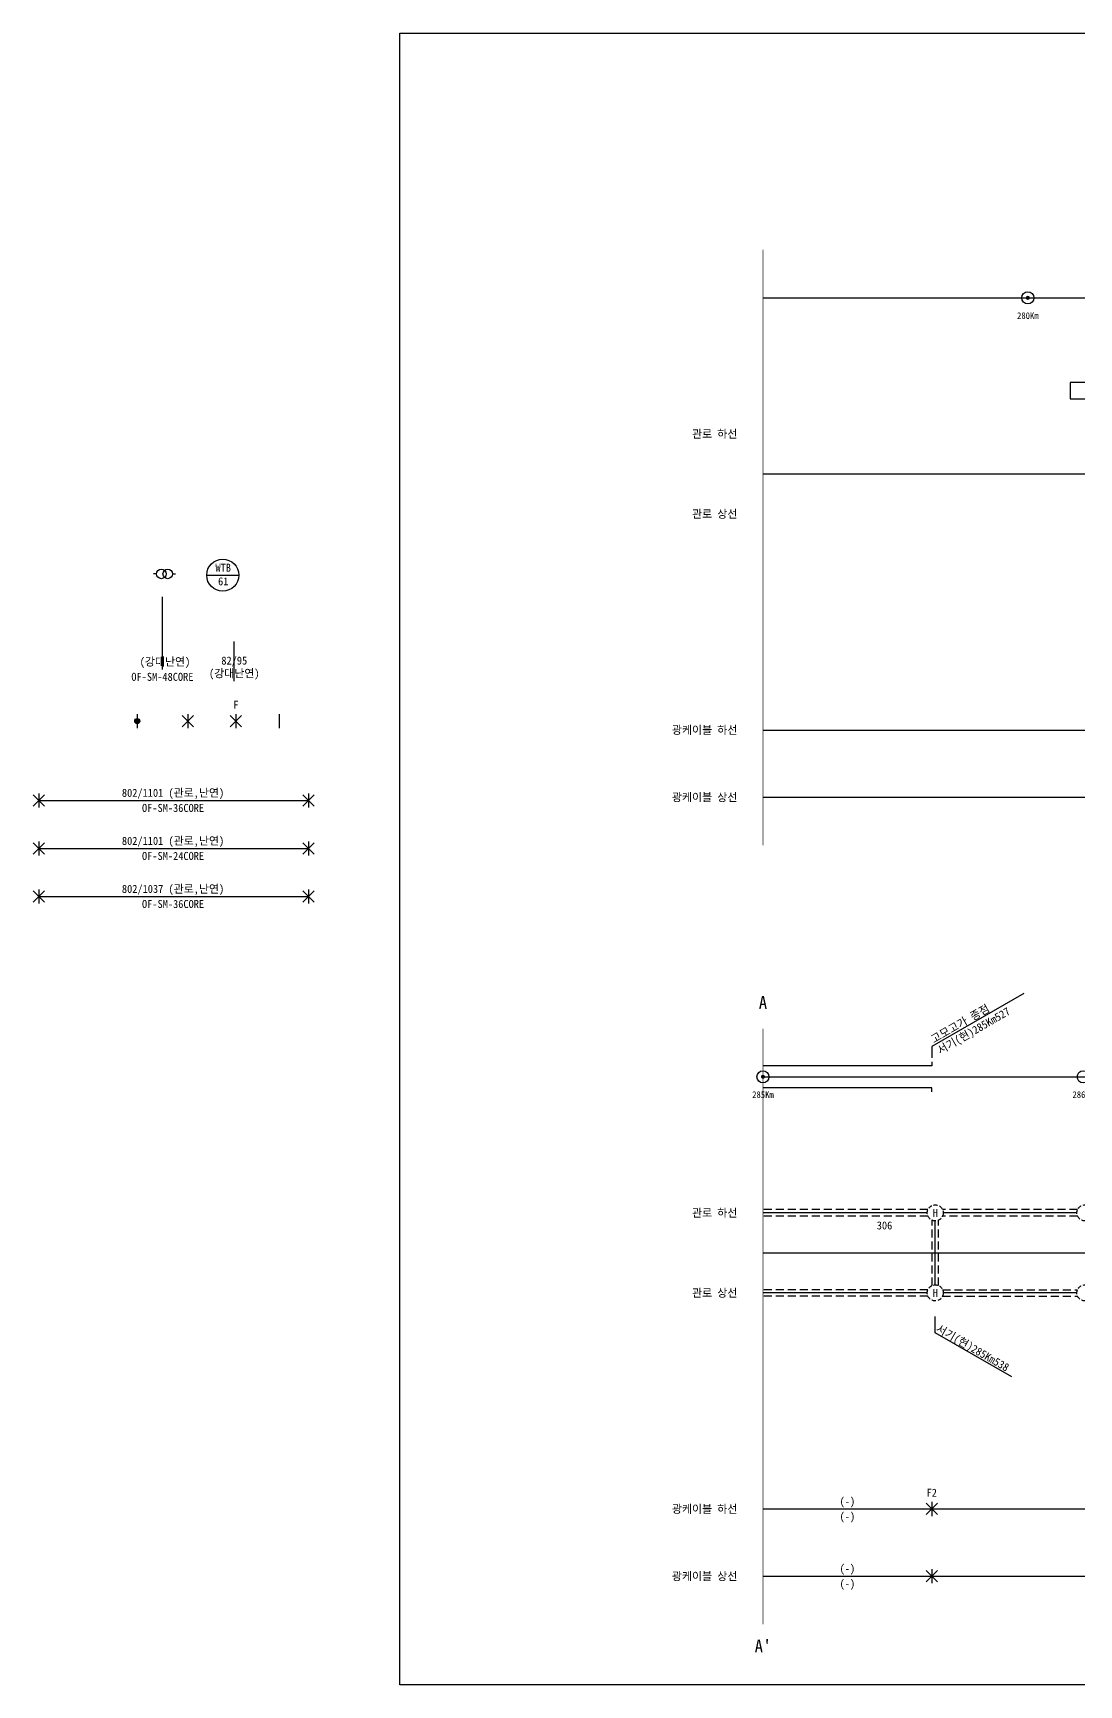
# Model space of a CAD drawing. Extents: x -115 to 796, y 0 to 741.
# Drawn here: x -115 to 212, y 0 to 516 of the extents above; entities that cross this region are included whole.
import ezdxf
from ezdxf.enums import TextEntityAlignment as Align

# ---------------------------------------------------------------- set-up
doc = ezdxf.new("R2010")
doc.units = 0
doc.header["$MEASUREMENT"] = 0
doc.linetypes.add('CENTER', pattern=[50.8, 31.75, -6.35, 6.35, -6.35])
doc.linetypes.add('HIDDEN', pattern=[0.375, 0.25, -0.125])
for name, color, linetype in [('TN-CABL', 4, 'Continuous'), ('TN-MACL', 6, 'Continuous'), ('TN-MACT', 6, 'Continuous'), ('TN-TABL-LIN1', 4, 'Continuous'), ('TN-TABL-LIN2', 1, 'Continuous'), ('TN-TABL-TEX2', 3, 'Continuous'), ('TN-TEXT', 3, 'Continuous'), ('TT-LEAL', 1, 'Continuous'), ('TT-SYMB', 6, 'Continuous'), ('TX-BORD', 7, 'Continuous'), ('TX-PAPR', 2, 'Continuous'), ('TZ-BASE', 253, 'Continuous'), ('TZ-CABL', 4, 'Continuous'), ('TZ-LEAL', 253, 'Continuous'), ('TZ-LINE', 1, 'Continuous')]:
    doc.layers.add(name, color=color, linetype=linetype)
doc.layers.add('TX-LINE', color=6, linetype='Continuous', plot=False)
doc.styles.get("Standard").update_dxf_attribs({"font": 'GulimChe.ttf'})
doc.styles.add('SYMBTEXT', font='GulimChe.ttf')
doc.styles.add('굴림체', font='GulimChe.ttf')
doc.linetypes.add('ZIGZAG', pattern='A,0.0001,-0.2,[131,ltypeshp.shx,S=0.2,R=0,X=-0.2,Y=0],-0.4,[131,ltypeshp.shx,S=0.2,R=180,X=0.2,Y=0],-0.2', length=0.8001)

# ---------------------------------------------------------------- blocks, each defined once
blk = doc.blocks.new('XX')
at = {"layer": 'TN-TABL-LIN1'}
for points in [[(-1.77, 1.77), (1.77, -1.77)], [(1.77, 1.77), (-1.77, -1.77)]]:
    blk.add_lwpolyline(points, dxfattribs=at)
blk = doc.blocks.new('TTTW101')
blk.add_line((-6, 0), (6, 0))
blk.add_circle((0, 0), 6)
at = {"style": 'SYMBTEXT'}
for tag, p in [('TTTW_TITLE_1', (0.17, 2.77)), ('TTTW_TITLE_2', (0.17, -2.31))]:
    blk.add_attdef(tag, text='', height=3, dxfattribs=at).set_placement(p, align=Align.MIDDLE_CENTER)

msp = doc.modelspace()

# ---------------------------------------------------------------- hatches: boundary and pattern name
at = {"layer": 'TN-TABL-LIN1'}
h = msp.add_hatch(color=256, dxfattribs=at)
edge = h.paths.add_edge_path()
edge.add_arc((-81.99, 301.07), 0.8, 0, 360)

# ---------------------------------------------------------------- linework, layer by layer
at = {"layer": 'TN-CABL', "linetype": 'ByBlock', "ltscale": 10, "flags": 128}
for points in [[(166.07, 194.67), (166.07, 193.42), (113.37, 193.42)], [(166.07, 185.27), (166.07, 186.52), (113.37, 186.52)]]:
    msp.add_lwpolyline(points, dxfattribs=at)
at = {"layer": 'TN-CABL', "linetype": 'HIDDEN', "ltscale": 10, "flags": 128}
for points in [[(164.88, 148.47), (113.37, 148.47)], [(164.88, 146.47), (113.37, 146.47)], [(166.17, 124.76), (166.17, 145.18)], [(168.17, 124.76), (168.17, 145.18)], [(211.58, 148.47), (169.47, 148.47)], [(211.58, 146.47), (169.47, 146.47)], [(164.88, 123.47), (113.37, 123.47)], [(164.88, 121.47), (113.37, 121.47)], [(169.47, 123.47), (211.58, 123.47)], [(169.47, 121.47), (211.58, 121.47)]]:
    msp.add_lwpolyline(points, dxfattribs=at)
at = {"layer": 'TN-CABL', "linetype": 'ZIGZAG', "ltscale": 5}
msp.add_lwpolyline([(167.17, 124.97), (167.17, 144.97)], dxfattribs=at)
at = {"layer": 'TN-MACL', "linetype": 'CENTER', "ltscale": 0.8, "const_width": 0.2}
for points in [[(113.37, 448.29), (113.37, 262.29)], [(113.37, 204.97), (113.37, 18.97)]]:
    msp.add_lwpolyline(points, dxfattribs=at)
at = {"layer": 'TN-TABL-LIN1'}
msp.add_circle((-81.99, 301.07), 0.8, dxfattribs=at)
at = {"layer": 'TN-TABL-LIN1', "linetype": 'HIDDEN', "ltscale": 5}
for centre in [(167.17, 147.47), (213.87, 147.47), (167.17, 122.47), (213.87, 122.47)]:
    msp.add_circle(centre, 2.5, dxfattribs=at)
at = {"layer": 'TN-TABL-LIN2', "const_width": 0.625}
for points in [[(195.76, 433.29, 1), (196.39, 433.29, 1)], [(113.06, 189.97, 1), (113.69, 189.97, 1)]]:
    msp.add_lwpolyline(points, format="xyb", close=True, dxfattribs=at)
at = {"layer": 'TN-TABL-LIN2'}
msp.add_lwpolyline([(209.24, 401.79), (227.91, 401.79), (227.91, 406.79), (209.24, 406.79)], close=True, dxfattribs=at)
for points in [[(194.83, 216.01), (166.07, 199.41), (166.07, 195.91)], [(191.03, 96.21), (167.18, 109.99), (167.18, 115.12)]]:
    msp.add_lwpolyline(points, dxfattribs=at)
for centre in [(196.07, 433.29), (113.37, 189.97), (213.37, 189.97)]:
    msp.add_circle(centre, 1.88, dxfattribs=at)
at = {"layer": 'TT-LEAL'}
for points in [[(-75.95, 347.06), (-76.9, 347.06)], [(-70.95, 347.06), (-70, 347.06)]]:
    msp.add_lwpolyline(points, dxfattribs=at)
for centre in [(-74.45, 347.06), (-72.45, 347.06)]:
    msp.add_circle(centre, 1.5, dxfattribs=at)
at = {"layer": 'TX-BORD'}
for p, q in [((-74.13, 317.23), (-74.13, 339.87)), ((-81.99, 303.29), (-81.99, 298.85)), ((-66.17, 303.29), (-66.17, 298.85)), ((-51.17, 303.29), (-51.17, 298.85)), ((-37.66, 303.29), (-37.66, 298.85)), ((-112.75, 278.5), (-112.75, 274.06)), ((-28.55, 278.5), (-28.55, 274.06)), ((-112.75, 263.5), (-112.75, 259.06)), ((-28.55, 263.5), (-28.55, 259.06)), ((-112.75, 248.5), (-112.75, 244.06)), ((-28.55, 248.5), (-28.55, 244.06)), ((166.07, 57.19), (166.07, 52.75)), ((166.07, 36.19), (166.07, 31.75))]:
    msp.add_line(p, q, dxfattribs=at)
msp.add_lwpolyline([(-51.69, 313.59), (-51.69, 325.91)], dxfattribs=at)
at = {"layer": 'TX-LINE'}
for points in [[(113.37, 298.29), (218.57, 298.29), (385.67, 298.29), (560.07, 298.29), (696.07, 298.29)], [(113.37, 277.29), (218.57, 277.29), (385.67, 277.29), (560.07, 277.29), (696.07, 277.29)], [(113.37, 54.97), (166.07, 54.97), (376.07, 54.97), (430.37, 54.97), (580.07, 54.97), (696.07, 54.97)], [(113.37, 33.97), (166.07, 33.97), (376.07, 33.97), (430.37, 33.97), (580.07, 33.97), (696.07, 33.97)]]:
    msp.add_lwpolyline(points, dxfattribs=at)
at = {"layer": 'TX-PAPR'}
msp.add_lwpolyline([(0, 516), (796, 516), (796, 0), (0, 0)], close=True, dxfattribs=at)
at = {"layer": 'TZ-BASE'}
for p, q in [((113.37, 378.29), (696.07, 378.29)), ((-112.75, 276.28), (-28.55, 276.28)), ((-112.75, 261.28), (-28.55, 261.28)), ((-112.75, 246.28), (-28.55, 246.28)), ((113.37, 134.97), (696.07, 134.97))]:
    msp.add_line(p, q, dxfattribs=at)
at = {"layer": 'TZ-CABL'}
for points in [[(164.67, 147.47), (113.37, 147.47)], [(211.37, 147.47), (169.67, 147.47)], [(164.67, 122.47), (113.37, 122.47)], [(211.37, 122.47), (169.67, 122.47)]]:
    msp.add_lwpolyline(points, dxfattribs=at)
at = {"layer": 'TZ-CABL', "linetype": 'ZIGZAG', "ltscale": 5}
for points in [[(164.67, 147.47), (113.37, 147.47)], [(211.37, 147.47), (169.67, 147.47)], [(164.67, 122.47), (113.37, 122.47)], [(211.37, 122.47), (169.67, 122.47)]]:
    msp.add_lwpolyline(points, dxfattribs=at)
at = {"layer": 'TZ-LEAL'}
for points in [[(113.37, 298.29), (696.07, 298.29)], [(113.37, 277.29), (696.07, 277.29)], [(113.37, 54.97), (696.07, 54.97)], [(113.37, 33.97), (696.07, 33.97)]]:
    msp.add_lwpolyline(points, dxfattribs=at)
at = {"layer": 'TZ-LINE', "flags": 128}
for points in [[(113.37, 433.29), (696.07, 433.29)], [(113.37, 189.97), (696.07, 189.97)]]:
    msp.add_lwpolyline(points, dxfattribs=at)

# ---------------------------------------------------------------- block references
at = {"layer": 'TN-TABL-LIN1'}
for p in [(-66.17, 301.07), (-51.17, 301.07), (-112.75, 276.28), (-28.55, 276.28), (-112.75, 261.28), (-28.55, 261.28), (-112.75, 246.28), (-28.55, 246.28), (166.07, 54.97), (166.07, 33.97)]:
    msp.add_blockref('XX', p, dxfattribs=at)
at = {"layer": 'TT-SYMB', "xscale": 0.8333333333333712, "yscale": 0.8333333333333712, "zscale": 0.8333333333333712}
msp.add_blockref('TTTW101', (-55.29, 346.67), dxfattribs=at).add_auto_attribs({'TTTW_TITLE_1': 'WTB', 'TTTW_TITLE_2': '61'})

# ---------------------------------------------------------------- texts
at = {"layer": 'TN-MACT'}
for s, p in [('A', (113.37, 209.97)), ("A'", (113.37, 8.97))]:
    msp.add_text(s, height=4, dxfattribs=at).set_placement(p, align=Align.BOTTOM_CENTER)
at = {"layer": 'TN-TABL-LIN1', "linetype": 'HIDDEN', "ltscale": 5}
for p in [(167.17, 147.47), (167.17, 122.47)]:
    msp.add_text('H', height=2.5, dxfattribs=at).set_placement(p, align=Align.MIDDLE)
at = {"layer": 'TN-TABL-TEX2'}
msp.add_text('306', height=2.5, dxfattribs=at).set_placement((151.33, 143.52), align=Align.MIDDLE)
at = {"layer": 'TN-TEXT'}
for s, p in [('280Km', (196.07, 427.72)), ('285Km', (113.37, 184.4)), ('286Km', (213.37, 184.4))]:
    msp.add_text(s, height=2.083, dxfattribs=at).set_placement(p, align=Align.MIDDLE_CENTER)
for s, p in [('관로 하선', (105.38, 390.79)), ('관로 상선', (105.38, 365.79)), ('광케이블 하선', (105.38, 298.29)), ('광케이블 상선', (105.38, 277.29)), ('관로 하선', (105.38, 147.47)), ('관로 상선', (105.38, 122.47)), ('광케이블 하선', (105.38, 54.97)), ('광케이블 상선', (105.38, 33.97))]:
    msp.add_text(s, height=2.5, rotation=360, dxfattribs=at).set_placement(p, align=Align.MIDDLE_RIGHT)
at = {"layer": 'TN-TEXT', "style": '굴림체'}
for s, p in [(' (강대난연)', (-74.13, 320.87)), ('82/95', (-51.69, 321.23)), ('OF-SM-48CORE', (-74.13, 316.15)), ('(강대난연)', (-51.69, 317.23)), ('802/1101 (관로,난연)', (-70.81, 279.92)), ('OF-SM-36CORE', (-70.81, 275.2)), ('802/1101 (관로,난연)', (-70.81, 264.92)), ('OF-SM-24CORE', (-70.81, 260.2)), ('802/1037 (관로,난연)', (-70.81, 249.92)), ('OF-SM-36CORE', (-70.81, 245.2)), ('(-)', (139.72, 58.61)), ('(-)', (139.72, 53.89)), ('(-)', (139.72, 37.61)), ('(-)', (139.72, 32.89))]:
    msp.add_text(s, height=2.5, dxfattribs=at).set_placement(p, align=Align.TOP_CENTER)
for s, p in [('F', (-51.17, 306.16)), ('F2', (166.07, 60.06))]:
    msp.add_text(s, height=2.5, dxfattribs=at).set_placement(p, align=Align.MIDDLE_CENTER)
at = {"layer": 'TN-TEXT'}
for s, rotation, p in [('고모고가 종점', 30, (166.69, 200.35)), ('서기(현)285Km527', 30, (168.69, 196.88)), ('서기(현)285Km538', 330, (167.14, 110.59))]:
    msp.add_text(s, height=2.5, rotation=rotation, dxfattribs=at).set_placement(p)

doc.saveas('drawing.dxf')
